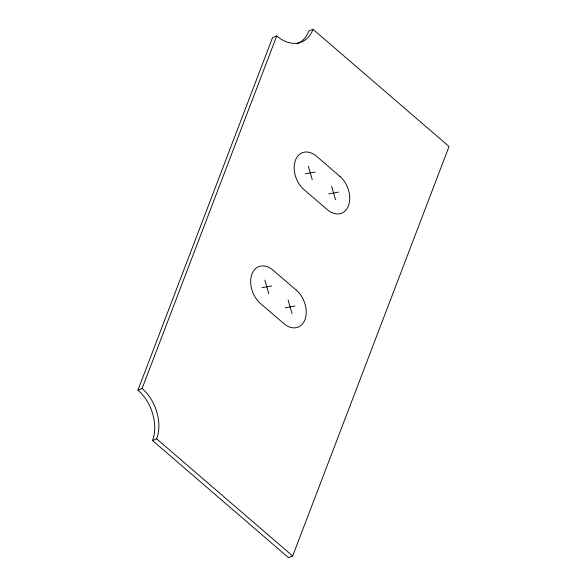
<?xml version="1.0" encoding="UTF-8"?>
<svg xmlns="http://www.w3.org/2000/svg" width="587" height="587" viewBox="0 0 587 587"><rect width="100%" height="100%" fill="white"/><g stroke="black" fill="none" stroke-linecap="round" stroke-linejoin="round"><path stroke-width="0.88" d="M137.945 390.135L272.573 37.583L276.734 35.932A37.26 25.821 68.4 0 0 313.032 29.35L449.055 146.493L292.678 555.999L288.518 557.65L152.495 440.507A37.26 25.821 68.4 0 0 137.945 390.135L142.105 388.491L276.734 35.932M313.032 29.35L308.872 31.001A37.26 25.821 68.4 0 1 296.978 43.82M152.495 440.507L156.656 438.863L292.678 555.999M305.401 173.818L315.175 172.05M328.713 193.893L338.479 192.118M261.905 287.733L271.678 285.957M285.209 307.801L294.982 306.032M331.64 186.226L335.551 199.785M308.329 166.15L312.247 179.717M288.136 300.133L292.055 313.7M264.832 280.065L268.751 293.625M142.105 388.491A37.26 25.821 68.4 0 1 156.656 438.863M339.939 176.394L316.635 156.325A21.734 15.064 68.4 0 0 295.459 160.163A21.734 15.064 68.4 0 0 303.949 189.55L327.252 209.618A21.734 15.064 68.4 0 0 348.429 205.78A21.734 15.064 68.4 0 0 339.939 176.394M296.442 290.308L273.138 270.233A21.734 15.064 68.4 0 0 251.962 274.07A21.734 15.064 68.4 0 0 260.445 303.457L283.756 323.532A21.734 15.064 68.4 0 0 304.932 319.688A21.734 15.064 68.4 0 0 296.442 290.308"/></g></svg>
